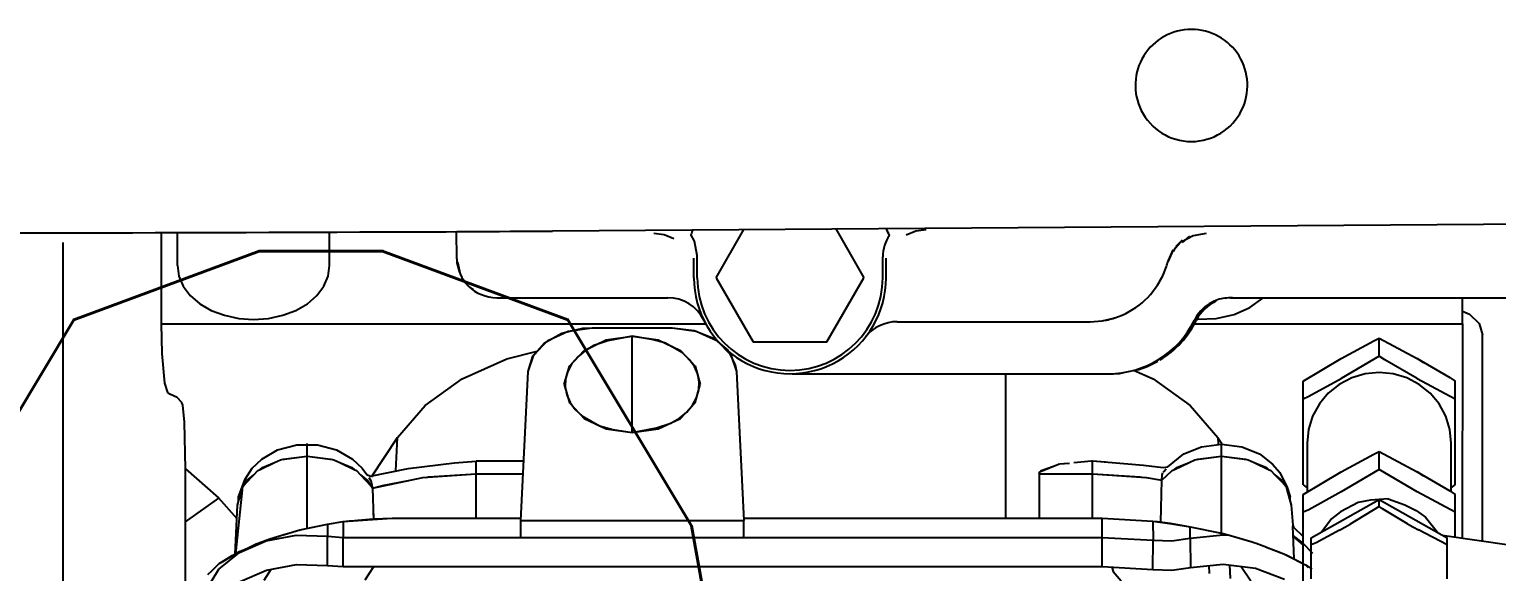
# Model space of a CAD drawing. Extents: x 1551 to 113148, y -1700 to 77018.
# Drawn here: x 18354.7 to 18537.9, y 11764 to 11831.7 of the extents above; entities that cross this region are included whole.
import ezdxf

# ---------------------------------------------------------------- set-up
doc = ezdxf.new("R2010")
doc.units = 0
doc.header["$LTSCALE"] = 500
doc.header["$MEASUREMENT"] = 0
doc.linetypes.add('CENTER', pattern=[3, 2.5, -0.25, 0, -0.25])
doc.linetypes.add('SNT-025', pattern=[0.74, 0.4, -0.17, 0, -0.17])
doc.layers.get('0').update_dxf_attribs({"linetype": 'CONTINUOUS'})
for name, color, linetype in [('GENERATORSETT', 7, 'CONTINUOUS'), ('S0CO1', 7, 'CONTINUOUS'), ('S0TX2', 7, 'CONTINUOUS')]:
    doc.layers.add(name, color=color, linetype=linetype)
doc.styles.add('18', font='romans', dxfattribs={"height": 180})

# ---------------------------------------------------------------- blocks, each defined once
blk = doc.blocks.new('A$C64097268')
at = {"layer": 'S0TX2', "style": '18'}
blk.add_text('20', height=180, dxfattribs=at).set_placement((9824.56, -464.22))
blk = doc.blocks.new('GENERATOR-CENTER')
for p, q in [((-2389.11, -293.28), (-2389.11, -281.9)), ((-2387.11, -286.03), (-2387.11, -281.9)), ((-2368.11, -286.03), (-2368.11, -281.84)), ((-2352.32, -281.78), (-2352.24, -285.16)), ((-2340.27, -281.7), (-2167.36, -280.45)), ((-2326.31, -282.2), (-2327.61, -282.03)), ((-2325.11, -282.7), (-2326.31, -282.2)), ((-2322.55, -282.97), (-2323, -282.16)), ((-2319.85, -287.53), (-2316.38, -281.53)), ((-2304.88, -281.45), (-2301.37, -287.53)), ((-2294.9, -281.73), (-2296.11, -282.23)), ((-2293.61, -281.56), (-2294.9, -281.73)), ((-2258.65, -282.03), (-2260.25, -282.29)), ((-2401.39, -364.61), (-2401.39, -283.15)), ((-2322.19, -284.77), (-2322.55, -282.97)), ((-2262.72, -284.27), (-2262.46, -283.79)), ((-2262.46, -283.79), (-2261.65, -282.86)), ((-2262.46, -283.79), (-2262.39, -283.66)), ((-2261.65, -282.86), (-2262.44, -283.62)), ((-2260.25, -282.29), (-2261.68, -283.05)), ((-2261.61, -283.14), (-2260.69, -282.34)), ((-2352.15, -285.54), (-2351.8, -287.04)), ((-2322.61, -287.53), (-2322.61, -285.11)), ((-2322.19, -287.53), (-2322.19, -284.77)), ((-2299.03, -287.53), (-2299.03, -284.93)), ((-2298.61, -287.53), (-2298.61, -285.11)), ((-2263.47, -285.69), (-2262.77, -284.06)), ((-2262.77, -284.06), (-2263.43, -285.55)), ((-2387.11, -286.03), (-2386.93, -287.34)), ((-2386.93, -287.34), (-2386.39, -288.6)), ((-2368.83, -288.6), (-2368.29, -287.34)), ((-2368.29, -287.34), (-2368.11, -286.03)), ((-2351.8, -287.04), (-2351.73, -287.16)), ((-2319.85, -287.53), (-2315.23, -295.53)), ((-2305.99, -295.53), (-2301.37, -287.53)), ((-2264.47, -288.02), (-2264.06, -287.29)), ((-2264.06, -287.29), (-2263.6, -286.12)), ((-2386.39, -288.6), (-2385.51, -289.76)), ((-2369.71, -289.76), (-2368.83, -288.6)), ((-2351.42, -287.73), (-2351.27, -287.98)), ((-2350.66, -288.66), (-2350.17, -289.01)), ((-2385.51, -289.76), (-2384.33, -290.78)), ((-2384.33, -290.78), (-2382.89, -291.61)), ((-2372.33, -291.61), (-2370.89, -290.78)), ((-2370.89, -290.78), (-2369.71, -289.76)), ((-2349.18, -289.61), (-2349.13, -289.63)), ((-2349.13, -289.63), (-2349.12, -289.64)), ((-2347.24, -290.03), (-2325.86, -290.03)), ((-2255.61, -290.03), (-2205.86, -290.03)), ((-2255.14, -292.13), (-2253.16, -291.27)), ((-2253.16, -291.27), (-2251.54, -290.09)), ((-2226.61, -293.28), (-2226.61, -290.03)), ((-2382.89, -291.61), (-2381.24, -292.23)), ((-2381.24, -292.23), (-2379.46, -292.62)), ((-2379.46, -292.62), (-2377.61, -292.75)), ((-2377.61, -292.75), (-2375.76, -292.62)), ((-2375.76, -292.62), (-2373.97, -292.23)), ((-2373.97, -292.23), (-2372.33, -291.61)), ((-2297.24, -293.03), (-2273.11, -293.03)), ((-2273.11, -293.03), (-2271.61, -292.92)), ((-2271.61, -292.92), (-2270.53, -292.66)), ((-2259.69, -292.73), (-2257.37, -292.63)), ((-2257.37, -292.63), (-2255.14, -292.13)), ((-2226.61, -291.71), (-2225.73, -292.07)), ((-2225.73, -292.07), (-2224.53, -293.25)), ((-2389.11, -293.28), (-2321.1, -293.28)), ((-2389.04, -297.01), (-2389.11, -293.28)), ((-2341.27, -295.67), (-2339.1, -294.46)), ((-2340.87, -295.38), (-2338.31, -294.2)), ((-2339.1, -294.46), (-2336.47, -293.85)), ((-2338.31, -294.2), (-2335.31, -293.79)), ((-2336.47, -293.85), (-2335.31, -293.79)), ((-2335.31, -293.79), (-2325.31, -293.79)), ((-2335.31, -293.79), (-2325.31, -293.79)), ((-2333.56, -295.31), (-2330.31, -294.85)), ((-2330.31, -294.85), (-2333.34, -295.43)), ((-2330.31, -294.85), (-2327.06, -295.31)), ((-2330.31, -306.87), (-2330.31, -294.85)), ((-2330.31, -306.87), (-2330.31, -294.85)), ((-2327.87, -295.23), (-2330.31, -294.85)), ((-2325.31, -293.79), (-2322.57, -294.13)), ((-2325.31, -293.79), (-2322.31, -294.2)), ((-2322.57, -294.13), (-2320.18, -295.1)), ((-2322.31, -294.2), (-2319.75, -295.38)), ((-2260.12, -293.28), (-2260.11, -293.28)), ((-2260.11, -293.28), (-2226.61, -293.28)), ((-2226.61, -293.28), (-2226.65, -320.02)), ((-2224.53, -293.25), (-2224.11, -294.68)), ((-2224.11, -320.39), (-2224.11, -294.68)), ((-2345.97, -297.66), (-2342.2, -296.72)), ((-2342.73, -297.33), (-2341.27, -295.67)), ((-2342.62, -297.15), (-2340.87, -295.38)), ((-2338.16, -298.56), (-2336.32, -296.61)), ((-2336.21, -296.65), (-2337.12, -297.41)), ((-2336.32, -296.61), (-2333.56, -295.31)), ((-2335.12, -296.01), (-2336.21, -296.65)), ((-2335.31, -296.13), (-2335.31, -296.1)), ((-2335.31, -296.13), (-2335.31, -296.1)), ((-2333.34, -295.43), (-2335.12, -296.01)), ((-2326.23, -295.68), (-2327.87, -295.23)), ((-2327.06, -295.31), (-2324.3, -296.61)), ((-2324.04, -296.93), (-2326.23, -295.68)), ((-2325.31, -296.13), (-2325.31, -296.05)), ((-2325.31, -296.13), (-2325.31, -296.05)), ((-2324.3, -296.61), (-2322.46, -298.56)), ((-2320.18, -295.1), (-2318.39, -296.6)), ((-2319.75, -295.38), (-2318, -297.15)), ((-2319.55, -295.57), (-2319.44, -295.57)), ((-2318.39, -296.6), (-2317.44, -298.43)), ((-2315.23, -295.53), (-2305.99, -295.53)), ((-2241.77, -297.64), (-2237.71, -295.41)), ((-2237.71, -295.41), (-2237.02, -295.09)), ((-2237.02, -297.32), (-2237.02, -295.09)), ((-2237.02, -295.09), (-2232.27, -297.64)), ((-2388.69, -300.69), (-2389.04, -297.01)), ((-2351.55, -300.17), (-2345.97, -297.66)), ((-2343.31, -299.25), (-2342.62, -297.15)), ((-2343.31, -299.25), (-2342.73, -297.33)), ((-2338.81, -300.86), (-2338.16, -298.56)), ((-2337.84, -298.26), (-2338.35, -299.19)), ((-2337.12, -297.41), (-2337.84, -298.26)), ((-2323.2, -297.73), (-2324.04, -296.93)), ((-2322.55, -298.61), (-2323.2, -297.73)), ((-2322.13, -299.57), (-2322.55, -298.61)), ((-2322.46, -298.56), (-2321.81, -300.86)), ((-2318, -297.15), (-2317.31, -299.25)), ((-2317.44, -298.43), (-2317.31, -299.25)), ((-2246.52, -300.46), (-2241.77, -297.64)), ((-2237.02, -297.32), (-2241.77, -300.13)), ((-2236.33, -297.77), (-2237.02, -297.32)), ((-2232.27, -300.13), (-2236.33, -297.77)), ((-2232.27, -297.64), (-2228.21, -300)), ((-2231.43, -298.17), (-2232.27, -297.64)), ((-2356.19, -303.51), (-2351.55, -300.17)), ((-2344.22, -317.83), (-2343.31, -299.25)), ((-2338.63, -300.17), (-2338.68, -301.17)), ((-2338.35, -299.19), (-2338.63, -300.17)), ((-2321.94, -300.55), (-2322.13, -299.57)), ((-2317.31, -299.25), (-2316.39, -317.83)), ((-2317.31, -299.25), (-2316.39, -317.83)), ((-2310.35, -299.53), (-2270.86, -299.53)), ((-2283.66, -317.56), (-2283.66, -299.53)), ((-2283.66, -317.56), (-2283.66, -299.53)), ((-2270.86, -299.53), (-2270.61, -299.53)), ((-2267.7, -299.08), (-2265.27, -300.18)), ((-2265.27, -300.18), (-2260.63, -303.51)), ((-2246.52, -302.68), (-2246.52, -300.46)), ((-2241.77, -300.14), (-2245.83, -302.36)), ((-2240.46, -300.05), (-2242.02, -300.86)), ((-2238.78, -299.55), (-2240.46, -300.05)), ((-2237.02, -299.38), (-2238.78, -299.55)), ((-2235.26, -299.55), (-2237.02, -299.38)), ((-2233.58, -300.05), (-2235.26, -299.55)), ((-2232.02, -300.86), (-2233.58, -300.05)), ((-2227.52, -302.68), (-2232.27, -300.14)), ((-2228.21, -300), (-2227.52, -300.46)), ((-2227.52, -302.68), (-2227.52, -300.46)), ((-2388.3, -301.87), (-2388.69, -300.69)), ((-2388.05, -302.07), (-2388.3, -301.87)), ((-2387.14, -302.49), (-2388.05, -302.07)), ((-2338.81, -300.86), (-2338.16, -303.16)), ((-2338.68, -301.17), (-2338.49, -302.16)), ((-2338.49, -302.16), (-2338.06, -303.11)), ((-2322.46, -303.16), (-2321.81, -300.86)), ((-2322.27, -302.53), (-2321.98, -301.55)), ((-2321.98, -301.55), (-2321.94, -300.55)), ((-2245.83, -302.36), (-2246.52, -302.68)), ((-2243.38, -301.96), (-2244.5, -303.29)), ((-2242.02, -300.86), (-2243.38, -301.96)), ((-2230.66, -301.96), (-2232.02, -300.86)), ((-2229.54, -303.29), (-2230.66, -301.96)), ((-2386.55, -303.13), (-2387.14, -302.49)), ((-2386.44, -303.43), (-2386.55, -303.13)), ((-2386.22, -305.58), (-2386.44, -303.43)), ((-2359.65, -307.5), (-2356.19, -303.51)), ((-2338.16, -303.16), (-2336.32, -305.11)), ((-2338.06, -303.11), (-2337.42, -303.99)), ((-2337.42, -303.99), (-2336.58, -304.79)), ((-2324.3, -305.11), (-2322.46, -303.16)), ((-2323.5, -304.31), (-2322.77, -303.46)), ((-2322.77, -303.46), (-2322.27, -302.53)), ((-2260.63, -303.51), (-2257.17, -307.5)), ((-2246.52, -308.18), (-2246.52, -302.68)), ((-2244.5, -303.29), (-2245.34, -304.81)), ((-2228.71, -304.81), (-2229.54, -303.29)), ((-2227.52, -308.18), (-2227.52, -302.68)), ((-2386.11, -311.4), (-2386.22, -305.58)), ((-2336.58, -304.79), (-2334.39, -306.04)), ((-2336.32, -305.11), (-2333.56, -306.41)), ((-2327.28, -306.29), (-2325.49, -305.71)), ((-2327.06, -306.41), (-2324.3, -305.11)), ((-2325.49, -305.71), (-2324.41, -305.07)), ((-2324.41, -305.07), (-2323.5, -304.31)), ((-2245.34, -304.81), (-2245.85, -306.47)), ((-2228.19, -306.47), (-2228.71, -304.81)), ((-2362.89, -312.39), (-2359.65, -307.5)), ((-2359.84, -311.63), (-2359.65, -307.5)), ((-2359.84, -311.63), (-2359.65, -307.5)), ((-2334.39, -306.04), (-2332.75, -306.49)), ((-2333.56, -306.41), (-2330.31, -306.87)), ((-2332.75, -306.49), (-2330.31, -306.87)), ((-2330.31, -306.87), (-2327.28, -306.29)), ((-2330.31, -306.87), (-2327.06, -306.41)), ((-2257.17, -307.5), (-2257.13, -308.29)), ((-2257.17, -307.5), (-2256.67, -308.24)), ((-2257.17, -307.5), (-2257.13, -308.29)), ((-2245.85, -306.47), (-2246.02, -308.18)), ((-2228.02, -308.18), (-2228.19, -306.47)), ((-2376.56, -310.18), (-2374.6, -309.02)), ((-2374.6, -309.02), (-2372.2, -308.4)), ((-2372.2, -308.4), (-2369.64, -308.4)), ((-2370.92, -308.77), (-2370.92, -308.24)), ((-2370.92, -308.77), (-2370.92, -308.24)), ((-2370.92, -309.8), (-2370.92, -308.77)), ((-2370.92, -309.8), (-2370.92, -308.77)), ((-2369.64, -308.4), (-2367.23, -309.02)), ((-2367.23, -309.02), (-2365.27, -310.18)), ((-2263.41, -311.14), (-2261.44, -309.54)), ((-2261.44, -309.54), (-2259.22, -308.63)), ((-2259.22, -308.63), (-2256.7, -308.32)), ((-2256.7, -308.77), (-2256.7, -308.24)), ((-2256.7, -308.77), (-2256.7, -308.24)), ((-2256.7, -308.32), (-2254.18, -308.63)), ((-2256.7, -309.8), (-2256.7, -308.77)), ((-2256.7, -309.8), (-2256.7, -308.77)), ((-2254.18, -308.63), (-2251.96, -309.54)), ((-2251.96, -309.54), (-2250.33, -310.82)), ((-2246.52, -313.41), (-2246.52, -308.18)), ((-2245.99, -314.25), (-2245.99, -308.18)), ((-2241.77, -311.78), (-2237.71, -309.55)), ((-2237.71, -309.55), (-2237.02, -309.23)), ((-2237.02, -311.46), (-2237.02, -309.23)), ((-2237.02, -309.23), (-2232.27, -311.78)), ((-2228.05, -314.25), (-2228.05, -308.18)), ((-2227.52, -313.41), (-2227.52, -308.18)), ((-2386.11, -318.02), (-2386.11, -311.4)), ((-2386.11, -311.4), (-2381.98, -315)), ((-2378.65, -312.68), (-2377.78, -311.3)), ((-2377.78, -311.3), (-2376.56, -310.18)), ((-2377.07, -311.6), (-2376.77, -311.46)), ((-2376.77, -311.46), (-2374.98, -310.61)), ((-2376.77, -311.46), (-2376.51, -311.24)), ((-2376.51, -311.24), (-2374.98, -310.61)), ((-2374.98, -310.61), (-2374.25, -310.27)), ((-2374.25, -310.27), (-2374.07, -310.24)), ((-2374.07, -310.24), (-2370.92, -309.8)), ((-2374.07, -310.24), (-2373.89, -310.17)), ((-2373.89, -310.17), (-2370.92, -309.8)), ((-2370.92, -309.8), (-2367.76, -310.24)), ((-2370.92, -318.83), (-2370.92, -309.8)), ((-2370.92, -318.83), (-2370.92, -309.8)), ((-2370.92, -309.8), (-2367.94, -310.17)), ((-2367.94, -310.17), (-2367.76, -310.24)), ((-2367.76, -310.24), (-2367.58, -310.27)), ((-2367.58, -310.27), (-2366.85, -310.61)), ((-2366.85, -310.61), (-2365.06, -311.46)), ((-2366.85, -310.61), (-2365.32, -311.24)), ((-2365.32, -311.24), (-2365.06, -311.46)), ((-2365.27, -310.18), (-2364.05, -311.3)), ((-2365.06, -311.46), (-2364.76, -311.6)), ((-2364.05, -311.3), (-2363.44, -312.1)), ((-2363, -312.31), (-2358.31, -311.34)), ((-2358.31, -311.34), (-2352.49, -310.65)), ((-2352.49, -310.65), (-2349.81, -310.46)), ((-2349.81, -310.8), (-2349.81, -310.4)), ((-2349.81, -310.4), (-2343.86, -310.4)), ((-2349.81, -312.02), (-2349.81, -310.46)), ((-2349.81, -312.02), (-2349.81, -310.8)), ((-2279.33, -311.73), (-2277.08, -310.8)), ((-2279.26, -311.61), (-2277.68, -311.05)), ((-2277.08, -310.8), (-2277, -310.79)), ((-2276.95, -310.79), (-2276.92, -310.78)), ((-2276.94, -310.79), (-2275.89, -310.69)), ((-2276.92, -310.78), (-2275.72, -310.67)), ((-2275.18, -310.62), (-2272.97, -310.4)), ((-2272.97, -310.4), (-2272.81, -310.4)), ((-2272.81, -310.8), (-2272.81, -310.4)), ((-2272.81, -310.46), (-2272.81, -310.41)), ((-2272.81, -310.41), (-2271.19, -310.52)), ((-2272.81, -310.41), (-2266.47, -310.95)), ((-2272.81, -310.98), (-2272.81, -310.46)), ((-2272.81, -312.02), (-2272.81, -310.8)), ((-2272.81, -312.02), (-2272.81, -310.98)), ((-2266.47, -310.95), (-2264.01, -311.25)), ((-2264.01, -311.25), (-2263.41, -311.14)), ((-2263.94, -311.72), (-2263.63, -311.38)), ((-2262.86, -311.6), (-2262.57, -311.46)), ((-2262.57, -311.46), (-2260.77, -310.61)), ((-2262.57, -311.46), (-2262.3, -311.24)), ((-2262.3, -311.24), (-2260.77, -310.61)), ((-2260.77, -310.61), (-2260.03, -310.27)), ((-2260.03, -310.27), (-2259.86, -310.24)), ((-2259.86, -310.24), (-2256.7, -309.8)), ((-2259.86, -310.24), (-2259.68, -310.17)), ((-2259.68, -310.17), (-2256.7, -309.8)), ((-2256.7, -309.8), (-2253.55, -310.24)), ((-2256.7, -319.45), (-2256.7, -309.8)), ((-2256.7, -319.45), (-2256.7, -309.8)), ((-2256.7, -309.8), (-2253.73, -310.17)), ((-2253.73, -310.17), (-2253.55, -310.24)), ((-2253.55, -310.24), (-2253.37, -310.27)), ((-2253.37, -310.27), (-2252.64, -310.61)), ((-2252.64, -310.61), (-2250.84, -311.46)), ((-2252.64, -310.61), (-2251.11, -311.24)), ((-2251.11, -311.24), (-2250.84, -311.46)), ((-2250.84, -311.46), (-2250.55, -311.6)), ((-2250.33, -310.82), (-2249.43, -311.86)), ((-2237.02, -311.46), (-2241.77, -314.27)), ((-2236.33, -311.91), (-2237.02, -311.46)), ((-2379.49, -314.88), (-2378.65, -312.68)), ((-2378.95, -313.6), (-2378.67, -313.29)), ((-2378.67, -313.29), (-2377.57, -312.13)), ((-2378.67, -313.29), (-2378.45, -312.87)), ((-2378.45, -312.87), (-2377.57, -312.13)), ((-2377.57, -312.13), (-2377.07, -311.6)), ((-2364.76, -311.6), (-2364.26, -312.13)), ((-2364.26, -312.13), (-2362.96, -313.51)), ((-2364.26, -312.13), (-2363.38, -312.87)), ((-2363.75, -312.67), (-2363.67, -312.63)), ((-2363.73, -312.7), (-2363.64, -312.66)), ((-2363.44, -312.1), (-2363, -312.31)), ((-2363.38, -312.87), (-2362.96, -313.51)), ((-2363.2, -312.48), (-2362.95, -312.88)), ((-2362.96, -312.87), (-2362.75, -313.82)), ((-2362.96, -312.87), (-2362.96, -312.87)), ((-2362.75, -313.82), (-2356.48, -312.48)), ((-2361.5, -313.47), (-2358.27, -312.86)), ((-2356.48, -312.48), (-2349.81, -312.02)), ((-2356.13, -312.46), (-2355.75, -312.38)), ((-2355.75, -312.38), (-2349.81, -312.02)), ((-2351.1, -312.11), (-2351.08, -312.09)), ((-2351.1, -312.11), (-2351.08, -312.09)), ((-2349.81, -312.02), (-2343.94, -312.02)), ((-2349.81, -317.56), (-2349.81, -312.02)), ((-2349.81, -317.56), (-2349.81, -312.02)), ((-2349.81, -312.02), (-2343.94, -312.02)), ((-2279.49, -312.02), (-2279.4, -311.76)), ((-2279.49, -312.02), (-2272.81, -312.02)), ((-2279.49, -312.02), (-2279.47, -317.56)), ((-2279.49, -312.02), (-2279.47, -317.56)), ((-2279.49, -312.02), (-2272.81, -312.02)), ((-2279.4, -311.76), (-2279.37, -311.75)), ((-2279.33, -311.74), (-2279.26, -311.61)), ((-2272.81, -317.56), (-2272.81, -312.02)), ((-2272.81, -312.02), (-2266.87, -312.38)), ((-2272.81, -317.56), (-2272.81, -312.02)), ((-2272.81, -312.02), (-2266.14, -312.48)), ((-2271.98, -312.07), (-2271.98, -312.07)), ((-2271.98, -312.07), (-2271.98, -312.07)), ((-2271.69, -312.08), (-2271.69, -312.09)), ((-2271.69, -312.08), (-2271.69, -312.09)), ((-2266.87, -312.38), (-2266.33, -312.47)), ((-2266.14, -312.48), (-2264.18, -312.8)), ((-2264.3, -318.05), (-2264.18, -312.8)), ((-2264.18, -312.8), (-2262.86, -311.6)), ((-2264.18, -312.8), (-2264.11, -312.15)), ((-2264.11, -312.15), (-2264.04, -311.89)), ((-2264.01, -311.81), (-2263.94, -311.72)), ((-2250.55, -311.6), (-2250.04, -312.13)), ((-2250.04, -312.13), (-2248.95, -313.29)), ((-2250.04, -312.13), (-2249.17, -312.87)), ((-2249.43, -311.86), (-2248.51, -313.72)), ((-2249.17, -312.87), (-2248.95, -313.29)), ((-2248.95, -313.29), (-2248.66, -313.6)), ((-2246.52, -314.59), (-2241.77, -311.78)), ((-2232.27, -314.27), (-2236.33, -311.91)), ((-2232.27, -311.78), (-2228.21, -314.14)), ((-2231.43, -312.31), (-2232.27, -311.78)), ((-2386.11, -318.02), (-2381.93, -315.06)), ((-2381.98, -315), (-2379.7, -317.6)), ((-2379.83, -321.99), (-2378.95, -313.6)), ((-2379.49, -315.48), (-2379.11, -314.16)), ((-2379.49, -314.88), (-2379.11, -314.16)), ((-2379.49, -315.48), (-2379.49, -314.88)), ((-2379.11, -314.16), (-2378.95, -313.6)), ((-2362.96, -313.51), (-2362.88, -313.6)), ((-2362.88, -313.6), (-2362.75, -313.82)), ((-2362.75, -313.82), (-2361.5, -313.47)), ((-2362.75, -313.82), (-2362.64, -317.65)), ((-2248.66, -313.6), (-2248.5, -314.16)), ((-2248.51, -313.72), (-2248.13, -314.88)), ((-2248.5, -314.16), (-2248.13, -315.48)), ((-2248.5, -314.16), (-2248.13, -314.88)), ((-2248.13, -315.48), (-2248.13, -314.88)), ((-2246.52, -313.41), (-2246, -313.76)), ((-2246.52, -316.82), (-2246.52, -314.59)), ((-2241.77, -314.28), (-2245.83, -316.5)), ((-2235.89, -315.16), (-2238.1, -315.3)), ((-2235.89, -315.16), (-2233.81, -315.89)), ((-2227.52, -316.82), (-2232.27, -314.28)), ((-2228.21, -314.14), (-2227.52, -314.59)), ((-2228.04, -313.76), (-2227.52, -313.41)), ((-2227.52, -316.82), (-2227.52, -314.59)), ((-2379.92, -322.03), (-2379.62, -315.95)), ((-2379.62, -315.95), (-2379.49, -315.48)), ((-2362.67, -316.8), (-2362.64, -317.65)), ((-2248.13, -315.48), (-2248, -315.95)), ((-2248, -315.95), (-2247.79, -318.45)), ((-2245.83, -316.5), (-2246.52, -316.82)), ((-2246.52, -322.32), (-2246.52, -316.82)), ((-2245.52, -320.02), (-2237.02, -315.22)), ((-2241.85, -316.76), (-2243, -317.65)), ((-2239.63, -315.61), (-2241.85, -316.76)), ((-2237.02, -316.09), (-2240.63, -318.29)), ((-2238.1, -315.3), (-2239.63, -315.61)), ((-2237.02, -315.22), (-2228.52, -320.02)), ((-2237.02, -316.09), (-2237.02, -315.22)), ((-2236.62, -316.38), (-2237.02, -316.09)), ((-2233.48, -318.25), (-2236.62, -316.38)), ((-2233.81, -315.89), (-2232.42, -316.6)), ((-2232.42, -316.6), (-2231.25, -317.45)), ((-2227.52, -319.9), (-2227.52, -316.82)), ((-2386.11, -327.65), (-2386.11, -318.02)), ((-2371.78, -319.02), (-2368.37, -318.3)), ((-2371.6, -318.97), (-2368.37, -318.3)), ((-2368.37, -318.3), (-2366.4, -317.99)), ((-2368.37, -318.3), (-2366.4, -317.99)), ((-2368.37, -318.3), (-2368.36, -319.81)), ((-2368.37, -318.3), (-2368.36, -319.81)), ((-2366.4, -317.99), (-2360.28, -317.56)), ((-2366.4, -317.99), (-2365.68, -317.89)), ((-2366.4, -317.99), (-2366.4, -319.95)), ((-2366.4, -317.99), (-2366.4, -319.95)), ((-2365.68, -317.89), (-2360.28, -317.56)), ((-2365.68, -317.89), (-2364.62, -317.83)), ((-2365.14, -317.9), (-2364.62, -317.83)), ((-2364.68, -317.83), (-2364.54, -317.81)), ((-2364.62, -317.83), (-2362.67, -317.65)), ((-2364.54, -317.81), (-2362.69, -317.65)), ((-2362.69, -317.65), (-2362.64, -317.65)), ((-2362.67, -317.65), (-2362.64, -317.65)), ((-2362.64, -317.65), (-2360.29, -317.56)), ((-2362.64, -317.65), (-2360.29, -317.56)), ((-2360.29, -317.56), (-2360.28, -317.56)), ((-2360.29, -317.56), (-2360.28, -317.56)), ((-2360.28, -317.56), (-2344.21, -317.56)), ((-2360.28, -317.56), (-2344.21, -317.56)), ((-2344.22, -317.83), (-2316.39, -317.83)), ((-2344.22, -319.95), (-2344.22, -317.83)), ((-2344.22, -319.95), (-2344.22, -317.83)), ((-2344.22, -317.83), (-2316.39, -317.83)), ((-2316.41, -317.56), (-2271.63, -317.56)), ((-2316.41, -317.56), (-2271.63, -317.56)), ((-2316.39, -319.95), (-2316.39, -317.83)), ((-2316.39, -319.95), (-2316.39, -317.83)), ((-2271.63, -319.95), (-2271.63, -317.56)), ((-2271.63, -317.56), (-2265.29, -317.92)), ((-2271.63, -317.56), (-2265.29, -317.92)), ((-2271.63, -319.95), (-2271.63, -317.56)), ((-2265.29, -317.92), (-2265.27, -320.31)), ((-2265.29, -317.92), (-2264.7, -317.99)), ((-2265.29, -317.92), (-2262.93, -318.25)), ((-2265.29, -317.92), (-2265.27, -320.31)), ((-2264.7, -317.99), (-2263.15, -318.2)), ((-2263.15, -318.2), (-2260.63, -318.62)), ((-2262.93, -318.25), (-2260.63, -318.62)), ((-2260.65, -320.07), (-2260.63, -318.62)), ((-2260.65, -320.07), (-2260.63, -318.62)), ((-2260.63, -318.62), (-2256.92, -319.4)), ((-2260.63, -318.62), (-2256.92, -319.4)), ((-2247.87, -318.55), (-2247.67, -322.63)), ((-2247.79, -318.45), (-2247.71, -318.67)), ((-2247.71, -318.67), (-2246.52, -319.83)), ((-2243, -317.65), (-2244.19, -319.26)), ((-2241.98, -319.06), (-2241.31, -318.67)), ((-2241.31, -318.67), (-2241.23, -318.63)), ((-2241.23, -318.63), (-2240.63, -318.29)), ((-2233.48, -318.25), (-2232.81, -318.63)), ((-2232.81, -318.63), (-2232.74, -318.67)), ((-2232.74, -318.67), (-2232.13, -319.02)), ((-2231.25, -317.45), (-2229.75, -319.32)), ((-2379.37, -321.85), (-2376.05, -320.38)), ((-2379.37, -321.85), (-2376.05, -320.38)), ((-2378.12, -321.17), (-2376.6, -320.53)), ((-2377.29, -320.78), (-2376.44, -320.47)), ((-2376.56, -320.51), (-2376.05, -320.29)), ((-2376.05, -320.38), (-2372.27, -319.68)), ((-2376.05, -320.38), (-2372.27, -319.68)), ((-2376.05, -320.29), (-2375.54, -320.14)), ((-2375.69, -320.19), (-2375.05, -319.96)), ((-2375.49, -320.12), (-2373.82, -319.6)), ((-2375.05, -319.96), (-2373.36, -319.47)), ((-2373.74, -319.58), (-2372.26, -319.13)), ((-2372.27, -319.68), (-2368.36, -319.81)), ((-2372.27, -319.68), (-2368.36, -319.81)), ((-2372.26, -319.13), (-2371.81, -319.03)), ((-2371.93, -319.06), (-2371.6, -318.97)), ((-2368.39, -323.47), (-2368.36, -319.81)), ((-2368.39, -323.47), (-2368.36, -319.81)), ((-2368.36, -319.81), (-2366.4, -319.95)), ((-2368.36, -319.81), (-2366.4, -319.95)), ((-2366.4, -323.61), (-2366.4, -319.95)), ((-2366.4, -319.95), (-2344.22, -319.95)), ((-2366.4, -323.61), (-2366.4, -319.95)), ((-2366.4, -319.95), (-2344.22, -319.95)), ((-2344.22, -319.95), (-2316.39, -319.95)), ((-2344.22, -319.95), (-2316.39, -319.95)), ((-2316.39, -319.95), (-2271.63, -319.95)), ((-2316.39, -319.95), (-2271.63, -319.95)), ((-2271.63, -323.61), (-2271.63, -319.95)), ((-2271.63, -319.95), (-2265.27, -320.31)), ((-2271.63, -319.95), (-2265.27, -320.31)), ((-2271.63, -323.61), (-2271.63, -319.95)), ((-2265.3, -323.97), (-2265.27, -320.31)), ((-2265.3, -323.97), (-2265.27, -320.31)), ((-2265.27, -320.31), (-2262.94, -320.38)), ((-2265.27, -320.31), (-2262.94, -320.38)), ((-2262.94, -320.38), (-2260.65, -320.07)), ((-2262.94, -320.38), (-2260.65, -320.07)), ((-2260.65, -320.07), (-2256.52, -319.63)), ((-2260.65, -320.07), (-2256.52, -319.63)), ((-2260.65, -320.07), (-2260.6, -323.72)), ((-2260.65, -320.07), (-2260.6, -323.72)), ((-2256.92, -319.4), (-2256.63, -319.47)), ((-2256.86, -319.41), (-2256.52, -319.49)), ((-2256.52, -319.49), (-2255.9, -319.65)), ((-2256.52, -319.63), (-2255.9, -319.65)), ((-2256.52, -319.63), (-2255.9, -319.65)), ((-2255.91, -319.65), (-2255.9, -319.65)), ((-2255.9, -319.65), (-2252.87, -320.53)), ((-2255.9, -319.65), (-2252.76, -320.57)), ((-2252.87, -320.53), (-2252.66, -320.61)), ((-2252.73, -320.58), (-2252.41, -320.68)), ((-2252.41, -320.68), (-2251.06, -321.19)), ((-2247.81, -319.74), (-2246.52, -320.73)), ((-2247.81, -319.81), (-2246.52, -320.92)), ((-2246.62, -320.65), (-2245.37, -321.91)), ((-2245.52, -320.89), (-2245.52, -320.02)), ((-2244.9, -320.63), (-2245.52, -320.89)), ((-2241.98, -319.06), (-2244.9, -320.63)), ((-2228.52, -320.89), (-2232.13, -319.02)), ((-2229.15, -319.66), (-2220.48, -320.92)), ((-2228.52, -320.89), (-2228.52, -320.02)), ((-2381.93, -323.94), (-2379.37, -321.85)), ((-2381.93, -323.94), (-2379.37, -321.85)), ((-2381.66, -323.09), (-2379.87, -322.01)), ((-2381.63, -323.05), (-2380.28, -322.2)), ((-2380.28, -322.2), (-2379.78, -321.96)), ((-2379.84, -321.99), (-2379.37, -321.71)), ((-2379.37, -321.71), (-2378.17, -321.2)), ((-2378.28, -321.25), (-2377.29, -320.78)), ((-2251.24, -321.13), (-2249.54, -321.75)), ((-2251, -321.22), (-2248.94, -322.01)), ((-2249.54, -321.75), (-2249.06, -321.96)), ((-2248.94, -322.01), (-2248.75, -322.09)), ((-2248.75, -322.09), (-2248.65, -322.14)), ((-2248.68, -322.13), (-2248.43, -322.24)), ((-2248.63, -322.15), (-2246.52, -323.23)), ((-2248.43, -322.24), (-2246.24, -323.37)), ((-2246.52, -327.55), (-2246.52, -322.32)), ((-2245.52, -325.13), (-2245.52, -320.89)), ((-2228.52, -325.13), (-2228.52, -320.89)), ((-2383.49, -326.48), (-2381.93, -323.94)), ((-2383.49, -326.48), (-2381.93, -323.94)), ((-2383.32, -324.59), (-2382.81, -324.12)), ((-2382.86, -324.17), (-2381.9, -323.23)), ((-2381.9, -323.23), (-2381.69, -323.11)), ((-2381.71, -323.12), (-2381.63, -323.05)), ((-2379.26, -325.48), (-2375.98, -324.03)), ((-2376.3, -325.28), (-2375.41, -323.93)), ((-2375.98, -324.03), (-2372.25, -323.34)), ((-2372.25, -323.34), (-2368.39, -323.47)), ((-2368.39, -323.47), (-2366.4, -323.61)), ((-2366.4, -323.61), (-2271.63, -323.61)), ((-2363.67, -325.26), (-2362.59, -323.61)), ((-2363.67, -325.26), (-2362.59, -323.61)), ((-2271.63, -323.61), (-2265.3, -323.97)), ((-2270.41, -323.68), (-2270.23, -324.22)), ((-2270.23, -324.22), (-2269.25, -325.39)), ((-2265.3, -323.97), (-2262.93, -324.04)), ((-2262.93, -324.04), (-2260.6, -323.72)), ((-2260.6, -323.72), (-2256.52, -323.29)), ((-2258.31, -323.48), (-2258.27, -324.46)), ((-2258.31, -323.48), (-2258.27, -324.46)), ((-2256.52, -323.29), (-2252.46, -323.8)), ((-2255.73, -323.39), (-2255.62, -325.07)), ((-2254.26, -323.58), (-2253.06, -325.39)), ((-2254.26, -323.58), (-2253.06, -325.39)), ((-2252.46, -323.8), (-2248.84, -325.19)), ((-2246.24, -323.37), (-2245.89, -323.72)), ((-2246.24, -323.37), (-2245.9, -323.57)), ((-2246.24, -323.37), (-2245.89, -323.72)), ((-2245.9, -323.57), (-2245.44, -323.94))]:
    blk.add_line(p, q)
for centre, radius, start, end in [((-2260.48, -263.53), 7, 90, 206.403), ((-2260.48, -263.53), 7, 333.6454, 90), ((-2260.48, -263.53), 7, 206.4023, 270.0004), ((-2260.48, -263.53), 7, 269.9996, 333.646), ((-2553.47, 56750.37), 57032.51, 270.010266, 270.19286), ((-2379.87, 5226.51), 5508.36, 270.19115, 270.4119), ((-2310.61, -287.53), 13.5, 153.8366, 156.5701), ((-2310.61, -287.53), 13.5, 22.9441, 26.9955), ((-2294.41, -284.93), 4.62, 144.6683, 179.9423), ((-2347.24, -285.03), 5, 181.5519, 269.9993), ((-2273.11, -283.03), 10, 341.9995, 345.3675), ((-2310.61, -287.53), 12, 179.9996, 0.0004), ((-2310.61, -287.53), 11.58, 180.0085, 359.9915), ((-2347.24, -285.03), 5, 216.2199, 226.7501), ((-2273.11, -283.03), 10, 285.0044, 330.0041), ((-2325.86, -295.03), 5, 26.1786, 90.0003), ((-2325.86, -295.03), 5, 26.1804, 89.9974), ((-2255.61, -295.03), 5, 90.0024, 153.8175), ((-2255.35, -295.03), 5, 113.8295, 153.821), ((-2255.35, -295.03), 5, 90.0002, 101.1256), ((-2310.61, -287.53), 12, 206.1797, 209.0913), ((-2297.24, -298.03), 5, 90, 141.8555), ((-2273.11, -283.03), 10, 278.6036, 282.8804), ((-2273.11, -283.02), 10.01, 282.8949, 287.6962), ((-2270.86, -287.53), 12, 270.0001, 333.8209), ((-2270.61, -287.53), 12, 301.1526, 333.821), ((-2270.61, -287.53), 12, 285.4348, 299.6969), ((-2310.61, -287.53), 12, 270.0629, 270.108), ((-2270.61, -287.53), 12, 270, 277.3958)]:
    blk.add_arc(centre, radius, start, end)

msp = doc.modelspace()

# ---------------------------------------------------------------- block references
at = {"layer": 'GENERATORSETT', "linetype": 'SNT-025'}
msp.add_blockref('GENERATOR-CENTER', (20760.293, 12088.276), dxfattribs=at)
at = {"layer": 'S0CO1', "linetype": 'CENTER'}
msp.add_blockref('A$C64097268', (8335.105, 12088.276), dxfattribs=at)

doc.saveas('drawing.dxf')
